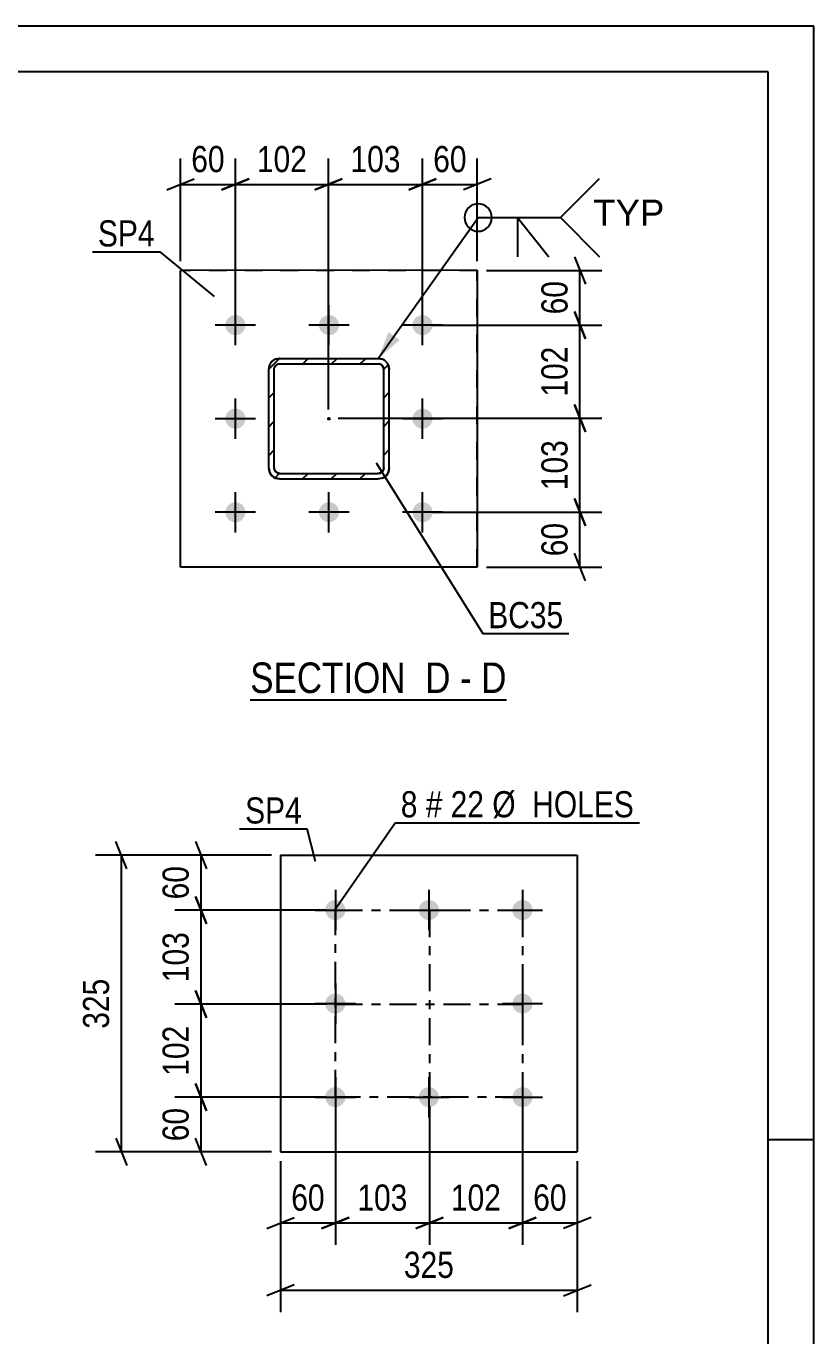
# Model space of a CAD drawing. Header units: millimetres. Extents: x 0 to 594, y 0 to 420.
# Drawn here: x 507.7 to 594, y 276.5 to 420 of the extents above; entities that cross this region are included whole.
import ezdxf

# ---------------------------------------------------------------- set-up
doc = ezdxf.new("R2010")
doc.units = ezdxf.units.MM
doc.linetypes.add('DXK_LINE_DOT2', pattern=[3.9198, 1.9599, -1.9599])
doc.linetypes.add('DXK_LINE_DOT3', pattern=[5.9187, 2.979, -0.9799, 0.9799, -0.9799])
doc.styles.add('Arial', font='ARIAL.TTF', dxfattribs={"height": 0.2})
doc.styles.add('Arial Narrow', font='ARIALN.TTF', dxfattribs={"height": 0.2})

# ---------------------------------------------------------------- blocks, each defined once
blk = doc.blocks.new('Unknown-681868662-1134')
at = {"color": 5, "linetype": 'Continuous'}
for p, q in [((594, 420), (0, 420)), ((594, 0), (594, 420)), ((589, 415), (5, 415)), ((589, 5), (589, 415)), ((594, 298), (589, 298))]:
    blk.add_line(p, q, dxfattribs=at)
blk = doc.blocks.new('Unknown-681868662-13 - 3234')
at = {"color": 6, "linetype": 'Continuous'}
blk.add_line((532.28, 346.2), (560.35, 346.2), dxfattribs=at)
at = {"color": 0, "linetype": 'Continuous'}
for points in [[(550.39, 346.95), (550.39, 350.45), (532.28, 350.45), (532.28, 346.95)], [(554.21, 346.95), (554.21, 350.45), (551.44, 350.45), (551.44, 346.95)], [(556.53, 346.95), (556.53, 350.45), (555.26, 350.45), (555.26, 346.95)], [(560.35, 346.95), (560.35, 350.45), (557.58, 350.45), (557.58, 346.95)]]:
    blk.add_wipeout(points, dxfattribs=at)
at = {"color": 7, "linetype": 'Continuous', "style": 'Arial Narrow'}
for s, p in [('SECTION ', (532.28, 346.95)), ('D', (551.44, 346.95)), ('D', (557.58, 346.95)), ('-', (555.26, 346.95))]:
    blk.add_text(s, height=3.34, dxfattribs=at).set_placement(p)
blk = doc.blocks.new('Part-681868662-3286 - 3234')
at = {"color": 2, "linetype": 'Continuous'}
for p, q in [((557.15, 393.26), (524.65, 393.25)), ((524.65, 360.75), (524.65, 393.25)), ((557.15, 393.26), (557.15, 360.76)), ((557.15, 360.76), (524.65, 360.75)), ((557.15, 360.75), (524.65, 360.75))]:
    blk.add_line(p, q, dxfattribs=at)
at = {"color": 7, "linetype": 'DXK_LINE_DOT2'}
for p, q in [((557.15, 393.25), (524.65, 393.25)), ((524.65, 393.25), (524.65, 393.25)), ((524.65, 360.75), (524.65, 393.25)), ((557.15, 393.25), (557.15, 393.26)), ((557.15, 360.75), (557.15, 393.25)), ((524.65, 360.75), (524.65, 360.75)), ((557.15, 360.76), (557.15, 360.75))]:
    blk.add_line(p, q, dxfattribs=at)
blk = doc.blocks.new('Bolt-681868662-3375 - 3234')
at = {"linetype": 'Continuous'}
for points in [[(530.56, 386.16), (530.33, 386.2), (530.12, 386.29), (529.93, 386.42), (529.77, 386.59), (529.65, 386.78), (529.58, 387), (529.55, 387.23), (529.57, 387.46), (529.63, 387.68), (529.75, 387.88), (529.9, 388.05), (530.08, 388.19), (530.29, 388.29), (530.51, 388.34), (530.74, 388.35), (530.97, 388.3), (531.18, 388.21), (531.37, 388.08), (531.52, 387.92), (531.64, 387.72), (531.72, 387.5), (531.75, 387.27), (531.73, 387.04), (531.66, 386.82), (531.55, 386.62), (531.4, 386.45), (531.22, 386.31), (531.01, 386.21), (530.79, 386.16)], [(540.81, 386.16), (540.58, 386.2), (540.37, 386.29), (540.18, 386.42), (540.02, 386.59), (539.9, 386.78), (539.83, 387), (539.8, 387.23), (539.82, 387.46), (539.88, 387.68), (540, 387.88), (540.15, 388.06), (540.33, 388.19), (540.54, 388.29), (540.76, 388.34), (540.99, 388.35), (541.22, 388.31), (541.43, 388.22), (541.62, 388.09), (541.77, 387.92), (541.89, 387.72), (541.97, 387.5), (542, 387.28), (541.98, 387.05), (541.91, 386.83), (541.8, 386.62), (541.65, 386.45), (541.47, 386.31), (541.26, 386.21), (541.04, 386.16)], [(551.06, 386.16), (550.83, 386.2), (550.62, 386.29), (550.43, 386.42), (550.27, 386.59), (550.15, 386.79), (550.08, 387), (550.05, 387.23), (550.07, 387.46), (550.13, 387.68), (550.25, 387.88), (550.4, 388.06), (550.58, 388.2), (550.79, 388.29), (551.01, 388.35), (551.24, 388.35), (551.47, 388.31), (551.68, 388.22), (551.87, 388.09), (552.02, 387.92), (552.14, 387.72), (552.22, 387.51), (552.25, 387.28), (552.23, 387.05), (552.16, 386.83), (552.05, 386.63), (551.9, 386.45), (551.72, 386.31), (551.51, 386.22), (551.29, 386.16)], [(530.56, 375.91), (530.33, 375.95), (530.12, 376.04), (529.93, 376.17), (529.77, 376.34), (529.65, 376.53), (529.58, 376.75), (529.55, 376.98), (529.57, 377.21), (529.64, 377.43), (529.75, 377.63), (529.9, 377.8), (530.08, 377.94), (530.29, 378.04), (530.51, 378.09), (530.74, 378.1), (530.97, 378.05), (531.18, 377.96), (531.37, 377.83), (531.53, 377.67), (531.65, 377.47), (531.72, 377.25), (531.75, 377.02), (531.73, 376.79), (531.66, 376.57), (531.55, 376.37), (531.4, 376.2), (531.22, 376.06), (531.01, 375.96), (530.79, 375.91)], [(551.06, 375.91), (550.83, 375.95), (550.62, 376.04), (550.43, 376.17), (550.27, 376.34), (550.15, 376.54), (550.08, 376.75), (550.05, 376.98), (550.07, 377.21), (550.14, 377.43), (550.25, 377.63), (550.4, 377.81), (550.58, 377.95), (550.79, 378.04), (551.01, 378.1), (551.24, 378.1), (551.47, 378.06), (551.68, 377.97), (551.87, 377.84), (552.03, 377.67), (552.15, 377.47), (552.22, 377.26), (552.25, 377.03), (552.23, 376.8), (552.16, 376.58), (552.05, 376.38), (551.9, 376.2), (551.72, 376.06), (551.51, 375.97), (551.29, 375.91)], [(530.56, 365.66), (530.33, 365.7), (530.12, 365.79), (529.93, 365.92), (529.78, 366.09), (529.66, 366.28), (529.58, 366.5), (529.55, 366.73), (529.57, 366.96), (529.64, 367.18), (529.75, 367.38), (529.9, 367.55), (530.08, 367.69), (530.29, 367.79), (530.51, 367.84), (530.74, 367.85), (530.97, 367.8), (531.18, 367.71), (531.37, 367.58), (531.53, 367.42), (531.65, 367.22), (531.72, 367), (531.75, 366.77), (531.73, 366.54), (531.67, 366.32), (531.55, 366.12), (531.4, 365.95), (531.22, 365.81), (531.01, 365.71), (530.79, 365.66)], [(540.81, 365.66), (540.58, 365.7), (540.37, 365.79), (540.18, 365.92), (540.03, 366.09), (539.91, 366.28), (539.83, 366.5), (539.8, 366.73), (539.82, 366.96), (539.89, 367.18), (540, 367.38), (540.15, 367.56), (540.33, 367.69), (540.54, 367.79), (540.76, 367.84), (540.99, 367.85), (541.22, 367.81), (541.43, 367.72), (541.62, 367.59), (541.78, 367.42), (541.9, 367.22), (541.97, 367), (542, 366.78), (541.98, 366.55), (541.92, 366.33), (541.8, 366.12), (541.65, 365.95), (541.47, 365.81), (541.26, 365.71), (541.04, 365.66)], [(551.06, 365.66), (550.83, 365.7), (550.62, 365.79), (550.43, 365.92), (550.28, 366.09), (550.16, 366.29), (550.08, 366.5), (550.05, 366.73), (550.07, 366.96), (550.14, 367.18), (550.25, 367.38), (550.4, 367.56), (550.58, 367.7), (550.79, 367.79), (551.01, 367.85), (551.24, 367.85), (551.47, 367.81), (551.68, 367.72), (551.87, 367.59), (552.03, 367.42), (552.15, 367.22), (552.22, 367.01), (552.25, 366.78), (552.23, 366.55), (552.17, 366.33), (552.05, 366.13), (551.9, 365.95), (551.72, 365.81), (551.51, 365.72), (551.29, 365.66)]]:
    blk.add_hatch(color=1, dxfattribs=at).paths.add_polyline_path(points)
at = {"color": 1, "linetype": 'Continuous'}
for p, q in [((530.65, 385.05), (530.65, 389.45)), ((540.9, 385.05), (540.9, 389.45)), ((551.15, 385.05), (551.15, 389.45)), ((532.85, 387.25), (528.45, 387.25)), ((543.1, 387.25), (538.7, 387.25)), ((553.35, 387.25), (548.95, 387.25)), ((530.65, 374.8), (530.65, 379.2)), ((551.15, 374.8), (551.15, 379.2)), ((532.85, 377), (528.45, 377)), ((553.35, 377), (548.95, 377)), ((530.65, 364.55), (530.65, 368.95)), ((540.9, 364.55), (540.9, 368.95)), ((551.15, 364.55), (551.15, 368.95)), ((532.85, 366.75), (528.45, 366.75)), ((543.1, 366.75), (538.7, 366.75)), ((553.35, 366.75), (548.95, 366.75))]:
    blk.add_line(p, q, dxfattribs=at)
blk = doc.blocks.new('Part-681868662-3292 - 3234')
at = {"linetype": 'Continuous'}
h = blk.add_hatch(dxfattribs=at)
h.set_pattern_fill('', scale=0.7, style=0, pattern_type=0)
h.set_pattern_definition([(45, (535.4997, 383.6118), (-1.57154, 1.57154), [])])
h.paths.add_polyline_path([(546.3, 383.61), (535.5, 383.61), (535.04, 383.52), (534.65, 383.26), (534.39, 382.87), (534.3, 382.41), (534.3, 371.61), (534.39, 371.15), (534.65, 370.76), (535.04, 370.5), (535.5, 370.41), (546.3, 370.41), (546.76, 370.51), (547.15, 370.77), (547.41, 371.15), (547.5, 371.61), (547.5, 382.41), (547.41, 382.87), (547.15, 383.26), (546.76, 383.52)])
h.paths.add_polyline_path([(546.85, 382.64), (546.9, 382.41), (546.9, 371.61), (546.86, 371.38), (546.73, 371.19), (546.53, 371.06), (546.3, 371.01), (535.5, 371.01), (535.27, 371.06), (535.08, 371.19), (534.95, 371.38), (534.9, 371.61), (534.9, 382.41), (534.95, 382.64), (535.08, 382.84), (535.27, 382.97), (535.5, 383.01), (546.3, 383.01), (546.53, 382.97), (546.72, 382.84)])
blk.add_hatch(color=246, dxfattribs=at).paths.add_polyline_path([(540.9, 376.9, -1), (540.9, 377.1, -1)])
at = {"color": 2, "linetype": 'Continuous'}
for p, q in [((535.5, 383.61), (535.04, 383.52)), ((535.5, 383.61), (546.3, 383.61)), ((546.76, 383.52), (546.3, 383.61)), ((534.39, 382.87), (534.3, 382.41)), ((534.3, 371.61), (534.3, 382.41)), ((534.9, 382.41), (534.95, 382.64)), ((534.9, 382.41), (534.94, 382.63)), ((534.9, 371.61), (534.9, 382.41)), ((535.07, 382.83), (534.94, 382.63)), ((534.95, 382.64), (535.08, 382.84)), ((535.27, 382.96), (535.07, 382.83)), ((535.08, 382.84), (535.27, 382.97)), ((535.27, 382.97), (535.5, 383.01)), ((535.5, 383), (535.27, 382.96)), ((535.5, 383), (535.5, 383.01)), ((535.5, 383.01), (546.3, 383.01)), ((535.5, 383), (546.3, 383)), ((546.3, 383), (546.3, 383.01)), ((546.3, 383.01), (546.53, 382.97)), ((546.53, 382.96), (546.3, 383)), ((546.53, 382.97), (546.72, 382.84)), ((546.72, 382.83), (546.53, 382.96)), ((546.72, 382.84), (546.85, 382.64)), ((546.85, 382.63), (546.72, 382.83)), ((546.85, 382.64), (546.9, 382.41)), ((546.9, 382.4), (546.85, 382.63)), ((546.9, 371.61), (546.9, 382.41)), ((547.5, 382.41), (547.41, 382.87)), ((547.5, 371.61), (547.5, 382.41)), ((534.3, 371.6), (534.3, 371.62)), ((534.3, 371.6), (534.3, 371.61)), ((534.3, 371.61), (534.39, 371.15)), ((534.39, 371.14), (534.3, 371.6)), ((534.95, 371.38), (534.9, 371.61)), ((546.9, 371.61), (546.86, 371.38)), ((547.41, 371.15), (547.5, 371.61)), ((547.5, 371.6), (547.41, 371.14)), ((535.08, 371.19), (534.95, 371.38)), ((535.04, 370.5), (535.5, 370.41)), ((535.5, 370.4), (535.04, 370.49)), ((535.27, 371.06), (535.08, 371.19)), ((535.5, 371.01), (535.27, 371.06)), ((535.5, 371.01), (546.3, 371.01)), ((535.5, 370.4), (535.5, 370.41)), ((535.5, 370.41), (546.3, 370.41)), ((535.5, 370.4), (546.3, 370.4)), ((546.53, 371.06), (546.3, 371.01)), ((546.3, 370.41), (546.76, 370.51)), ((546.76, 370.5), (546.3, 370.4)), ((546.3, 370.4), (546.3, 370.41)), ((546.73, 371.19), (546.53, 371.06)), ((546.86, 371.38), (546.73, 371.19)), ((547.41, 371.14), (547.41, 371.15))]:
    blk.add_line(p, q, dxfattribs=at)
at = {"color": 7, "linetype": 'DXK_LINE_DOT2'}
for p, q in [((535.04, 383.51), (535.5, 383.6)), ((535.5, 383.6), (535.5, 383.61)), ((535.5, 383.6), (546.3, 383.6)), ((546.3, 383.6), (546.3, 383.61)), ((546.3, 383.6), (546.76, 383.51)), ((534.3, 382.4), (534.39, 382.86)), ((534.3, 382.4), (534.3, 382.41)), ((534.3, 371.62), (534.3, 382.4)), ((534.9, 382.4), (534.9, 382.41)), ((534.9, 382.4), (534.9, 382.41)), ((534.9, 371.6), (534.9, 382.4)), ((534.94, 382.63), (534.95, 382.64)), ((546.9, 382.4), (546.9, 382.41)), ((546.9, 371.6), (546.9, 382.4)), ((547.41, 382.86), (547.5, 382.4)), ((547.5, 382.4), (547.5, 382.41)), ((547.5, 371.6), (547.5, 382.4)), ((534.9, 371.6), (534.9, 371.61)), ((534.9, 371.6), (534.95, 371.37)), ((546.86, 371.37), (546.9, 371.6)), ((546.9, 371.6), (546.9, 371.61)), ((547.5, 371.6), (547.5, 371.61)), ((534.95, 371.37), (535.08, 371.18)), ((535.08, 371.18), (535.27, 371.05)), ((535.27, 371.05), (535.5, 371)), ((535.5, 371), (535.5, 371.01)), ((535.5, 371), (546.3, 371)), ((546.3, 371), (546.53, 371.05)), ((546.3, 371), (546.3, 371.01)), ((546.53, 371.05), (546.73, 371.18)), ((546.73, 371.18), (546.86, 371.37))]:
    blk.add_line(p, q, dxfattribs=at)
at = {"color": 7, "linetype": 'DXK_LINE_DOT3'}
blk.add_line((540.9, 377), (540.9, 377.01), dxfattribs=at)
at = {"color": 246, "linetype": 'DXK_LINE_DOT2'}
blk.add_line((540.9, 376.99), (540.9, 377.01), dxfattribs=at)
at = {"color": 246, "linetype": 'Continuous'}
blk.add_circle((540.9, 377), 0.1, dxfattribs=at)
at = {"color": 2, "linetype": 'Continuous'}
for centre, start, end in [((535.5, 382.41), 112.5099, 157.5099), ((546.3, 382.41), 22.5099, 67.5099), ((535.5, 371.61), 202.5099, 247.5099), ((535.5, 371.6), 202.5099, 247.5099), ((546.3, 371.61), 292.5099, 337.5099), ((546.3, 371.6), 292.5099, 337.5099)]:
    blk.add_arc(centre, 1.2, start, end, dxfattribs=at)
at = {"color": 7, "linetype": 'DXK_LINE_DOT2'}
for centre, start, end in [((535.5, 382.4), 112.5099, 157.5099), ((546.3, 382.4), 22.5099, 67.5099)]:
    blk.add_arc(centre, 1.2, start, end, dxfattribs=at)
blk = doc.blocks.new('Part-681868662-5275 - 5274')
at = {"color": 2, "linetype": 'Continuous'}
for p, q in [((535.6, 329.17), (535.6, 296.67)), ((535.6, 329.17), (568.1, 329.17)), ((568.1, 329.17), (568.1, 296.67)), ((535.6, 296.67), (568.1, 296.67))]:
    blk.add_line(p, q, dxfattribs=at)
blk = doc.blocks.new('Bolt-681868662-5276 - 5274')
at = {"linetype": 'Continuous'}
for points in [[(541.6, 324.27, -1), (541.6, 322.07, -1)], [(551.85, 324.27, -1), (551.85, 322.07, -1)], [(562.1, 324.27, -1), (562.1, 322.07, -1)], [(541.6, 314.02, -1), (541.6, 311.82, -1)], [(562.1, 314.02, -1), (562.1, 311.82, -1)], [(541.6, 303.77, -1), (541.6, 301.57, -1)], [(551.85, 303.77, -1), (551.85, 301.57, -1)], [(562.1, 303.77, -1), (562.1, 301.57, -1)]]:
    blk.add_hatch(color=1, dxfattribs=at).paths.add_polyline_path(points)
at = {"color": 1, "linetype": 'Continuous'}
for p, q in [((541.6, 325.37), (541.6, 320.97)), ((551.85, 325.37), (551.85, 320.97)), ((562.1, 325.37), (562.1, 320.97)), ((539.4, 323.17), (543.8, 323.17)), ((549.65, 323.17), (554.05, 323.17)), ((559.9, 323.17), (564.3, 323.17)), ((541.6, 315.12), (541.6, 310.72)), ((562.1, 315.12), (562.1, 310.72)), ((539.4, 312.92), (543.8, 312.92)), ((559.9, 312.92), (564.3, 312.92)), ((541.6, 304.87), (541.6, 300.47)), ((551.85, 304.87), (551.85, 300.47)), ((562.1, 304.87), (562.1, 300.47)), ((539.4, 302.67), (543.8, 302.67)), ((549.65, 302.67), (554.05, 302.67)), ((559.9, 302.67), (564.3, 302.67))]:
    blk.add_line(p, q, dxfattribs=at)
blk = doc.blocks.new('Rectangle-681868662-6644 - 5274')
at = {"color": 1, "linetype": 'DXK_LINE_DOT3'}
blk.add_lwpolyline([(541.6, 323.17), (562.1, 323.17), (562.1, 302.67), (541.6, 302.67), (541.6, 323.17)], close=True, dxfattribs=at)
blk = doc.blocks.new('Line-681868662-6654 - 5274')
at = {"color": 1, "linetype": 'DXK_LINE_DOT3'}
blk.add_line((551.9, 323.17), (551.9, 302.67), dxfattribs=at)
blk = doc.blocks.new('Line-681868662-6661 - 5274')
at = {"color": 1, "linetype": 'DXK_LINE_DOT3'}
blk.add_line((541.6, 312.87), (562.1, 312.87), dxfattribs=at)
blk = doc.blocks.new('StraightDimension-681868662-11449 - 3234')
at = {"color": 7, "linetype": 'Continuous'}
for p, q in [((567.78, 378.57), (568.98, 375.57)), ((541.9, 377.07), (570.78, 377.07)), ((568.38, 366.76), (568.38, 377.07)), ((568.98, 365.26), (567.78, 368.26)), ((552.15, 366.76), (570.78, 366.76))]:
    blk.add_line(p, q, dxfattribs=at)
at = {"color": 0}
blk.add_wipeout([(567.63, 375.26), (563.43, 375.26), (563.43, 368.57), (567.63, 368.57)], dxfattribs=at)
at = {"color": 3, "style": 'Arial Narrow'}
blk.add_text('103', height=2.863, rotation=90.0002, dxfattribs=at).set_placement((567.03, 369.17))
blk = doc.blocks.new('StraightDimension-681868662-4997 - 3234')
at = {"color": 7, "linetype": 'Continuous'}
for p, q in [((530.65, 388.25), (530.65, 405.51)), ((540.85, 378), (540.85, 405.51)), ((529.15, 402.06), (532.15, 403.26)), ((542.35, 403.26), (539.35, 402.06)), ((530.65, 402.66), (540.85, 402.66))]:
    blk.add_line(p, q, dxfattribs=at)
at = {"color": 0}
blk.add_wipeout([(539.09, 403.41), (539.09, 407.61), (532.41, 407.61), (532.41, 403.41)], dxfattribs=at)
at = {"color": 3, "style": 'Arial Narrow'}
blk.add_text('102', height=2.863, dxfattribs=at).set_placement((533.01, 404.01))
blk = doc.blocks.new('StraightDimension-681868662-11448 - 3234')
at = {"color": 7, "linetype": 'Continuous'}
for p, q in [((567.78, 388.76), (568.98, 385.76)), ((552.15, 387.26), (570.78, 387.26)), ((568.38, 377.07), (568.38, 387.26)), ((568.98, 375.57), (567.78, 378.57)), ((541.9, 377.07), (570.78, 377.07))]:
    blk.add_line(p, q, dxfattribs=at)
at = {"color": 0}
blk.add_wipeout([(567.63, 385.51), (563.43, 385.51), (563.43, 378.82), (567.63, 378.82)], dxfattribs=at)
at = {"color": 3, "style": 'Arial Narrow'}
blk.add_text('102', height=2.863, rotation=90.0002, dxfattribs=at).set_placement((567.03, 379.42))
blk = doc.blocks.new('StraightDimension-681868662-11450 - 3234')
at = {"color": 7, "linetype": 'Continuous'}
for p, q in [((567.78, 368.26), (568.98, 365.26)), ((552.15, 366.76), (570.78, 366.76)), ((568.38, 360.75), (568.38, 366.76)), ((568.98, 359.25), (567.78, 362.25)), ((558.15, 360.75), (570.78, 360.75))]:
    blk.add_line(p, q, dxfattribs=at)
at = {"color": 0}
blk.add_wipeout([(567.63, 366.18), (563.43, 366.18), (563.43, 361.33), (567.63, 361.33)], dxfattribs=at)
at = {"color": 3, "style": 'Arial Narrow'}
blk.add_text('60', height=2.863, rotation=90.0002, dxfattribs=at).set_placement((567.03, 361.93))
blk = doc.blocks.new('StraightDimension-681868662-4995 - 3234')
at = {"color": 7, "linetype": 'Continuous'}
for p, q in [((551.15, 388.25), (551.15, 405.51)), ((557.15, 394.25), (557.15, 405.51)), ((549.65, 402.06), (552.65, 403.26)), ((558.65, 403.26), (555.65, 402.06)), ((551.15, 402.66), (557.15, 402.66))]:
    blk.add_line(p, q, dxfattribs=at)
at = {"color": 0}
blk.add_wipeout([(556.58, 403.41), (556.58, 407.61), (551.72, 407.61), (551.72, 403.41)], dxfattribs=at)
at = {"color": 3, "style": 'Arial Narrow'}
blk.add_text('60', height=2.863, dxfattribs=at).set_placement((552.32, 404.01))
blk = doc.blocks.new('StraightDimension-681868662-4996 - 3234')
at = {"color": 7, "linetype": 'Continuous'}
for p, q in [((540.85, 378), (540.85, 405.51)), ((551.15, 388.25), (551.15, 405.51)), ((539.35, 402.06), (542.35, 403.26)), ((552.65, 403.26), (549.65, 402.06)), ((540.85, 402.66), (551.15, 402.66))]:
    blk.add_line(p, q, dxfattribs=at)
at = {"color": 0}
blk.add_wipeout([(549.34, 403.41), (549.34, 407.61), (542.66, 407.61), (542.66, 403.41)], dxfattribs=at)
at = {"color": 3, "style": 'Arial Narrow'}
blk.add_text('103', height=2.863, dxfattribs=at).set_placement((543.26, 404.01))
blk = doc.blocks.new('StraightDimension-681868662-4998 - 3234')
at = {"color": 7, "linetype": 'Continuous'}
for p, q in [((524.65, 394.25), (524.65, 405.51)), ((530.65, 388.25), (530.65, 405.51)), ((523.15, 402.06), (526.15, 403.26)), ((532.15, 403.26), (529.15, 402.06)), ((524.65, 402.66), (530.65, 402.66))]:
    blk.add_line(p, q, dxfattribs=at)
at = {"color": 0}
blk.add_wipeout([(530.08, 403.41), (530.08, 407.61), (525.22, 407.61), (525.22, 403.41)], dxfattribs=at)
at = {"color": 3, "style": 'Arial Narrow'}
blk.add_text('60', height=2.863, dxfattribs=at).set_placement((525.82, 404.01))
blk = doc.blocks.new('StraightDimension-681868662-11447 - 3234')
at = {"color": 7, "linetype": 'Continuous'}
for p, q in [((567.78, 394.75), (568.98, 391.75)), ((558.15, 393.25), (570.78, 393.25)), ((568.38, 387.26), (568.38, 393.25)), ((568.98, 385.76), (567.78, 388.76)), ((552.15, 387.26), (570.78, 387.26))]:
    blk.add_line(p, q, dxfattribs=at)
at = {"color": 0}
blk.add_wipeout([(567.63, 392.68), (563.43, 392.68), (563.43, 387.83), (567.63, 387.83)], dxfattribs=at)
at = {"color": 3, "style": 'Arial Narrow'}
blk.add_text('60', height=2.863, rotation=90.0002, dxfattribs=at).set_placement((567.03, 388.43))
blk = doc.blocks.new('StraightDimension-681868662-5612 - 5274')
at = {"color": 7, "linetype": 'Continuous'}
for p, q in [((526.29, 330.67), (527.49, 327.67)), ((534.6, 329.17), (524.04, 329.17)), ((526.89, 323.17), (526.89, 329.17)), ((527.49, 321.67), (526.29, 324.67)), ((540.6, 323.17), (524.04, 323.17))]:
    blk.add_line(p, q, dxfattribs=at)
at = {"color": 0}
blk.add_wipeout([(526.14, 328.59), (521.94, 328.59), (521.94, 323.74), (526.14, 323.74)], dxfattribs=at)
at = {"color": 3, "style": 'Arial Narrow'}
blk.add_text('60', height=2.863, rotation=90.0002, dxfattribs=at).set_placement((525.54, 324.34))
blk = doc.blocks.new('StraightDimension-681868662-5633 - 5274')
at = {"color": 7, "linetype": 'Continuous'}
for p, q in [((551.9, 301.67), (551.9, 286.49)), ((562.1, 301.67), (562.1, 286.49)), ((550.4, 288.29), (553.4, 289.49)), ((551.9, 288.89), (562.1, 288.89)), ((563.6, 289.49), (560.6, 288.29))]:
    blk.add_line(p, q, dxfattribs=at)
at = {"color": 0}
blk.add_wipeout([(560.34, 289.64), (560.34, 293.84), (553.66, 293.84), (553.66, 289.64)], dxfattribs=at)
at = {"color": 3, "style": 'Arial Narrow'}
blk.add_text('102', height=2.863, dxfattribs=at).set_placement((554.26, 290.24))
blk = doc.blocks.new('StraightDimension-681868662-5613 - 5274')
at = {"color": 7, "linetype": 'Continuous'}
for p, q in [((526.29, 324.67), (527.49, 321.67)), ((540.6, 323.17), (524.04, 323.17)), ((526.89, 312.87), (526.89, 323.17)), ((527.49, 311.37), (526.29, 314.37)), ((540.6, 312.87), (524.04, 312.87))]:
    blk.add_line(p, q, dxfattribs=at)
at = {"color": 0}
blk.add_wipeout([(526.14, 321.36), (521.94, 321.36), (521.94, 314.67), (526.14, 314.67)], dxfattribs=at)
at = {"color": 3, "style": 'Arial Narrow'}
blk.add_text('103', height=2.863, rotation=90.0002, dxfattribs=at).set_placement((525.54, 315.27))
blk = doc.blocks.new('StraightDimension-681868662-5614 - 5274')
at = {"color": 7, "linetype": 'Continuous'}
for p, q in [((526.29, 314.37), (527.49, 311.37)), ((540.6, 312.87), (524.04, 312.87)), ((526.89, 302.67), (526.89, 312.87)), ((527.49, 301.17), (526.29, 304.17)), ((540.6, 302.67), (524.04, 302.67))]:
    blk.add_line(p, q, dxfattribs=at)
at = {"color": 0}
blk.add_wipeout([(526.14, 311.11), (521.94, 311.11), (521.94, 304.42), (526.14, 304.42)], dxfattribs=at)
at = {"color": 3, "style": 'Arial Narrow'}
blk.add_text('102', height=2.863, rotation=90.0002, dxfattribs=at).set_placement((525.54, 305.02))
blk = doc.blocks.new('StraightDimension-681868662-5615 - 5274')
at = {"color": 7, "linetype": 'Continuous'}
for p, q in [((526.29, 304.17), (527.49, 301.17)), ((540.6, 302.67), (524.04, 302.67)), ((526.89, 296.67), (526.89, 302.67)), ((527.49, 295.17), (526.29, 298.17)), ((534.6, 296.67), (524.04, 296.67))]:
    blk.add_line(p, q, dxfattribs=at)
at = {"color": 0}
blk.add_wipeout([(526.14, 302.09), (521.94, 302.09), (521.94, 297.24), (526.14, 297.24)], dxfattribs=at)
at = {"color": 3, "style": 'Arial Narrow'}
blk.add_text('60', height=2.863, rotation=90.0002, dxfattribs=at).set_placement((525.54, 297.84))
blk = doc.blocks.new('StraightDimension-681868662-5628 - 5274')
at = {"color": 7, "linetype": 'Continuous'}
for p, q in [((518.77, 327.67), (517.57, 330.67)), ((534.6, 329.17), (515.32, 329.17)), ((518.17, 296.67), (518.17, 329.17)), ((517.57, 298.17), (518.77, 295.17)), ((534.6, 296.67), (515.32, 296.67))]:
    blk.add_line(p, q, dxfattribs=at)
at = {"color": 0}
blk.add_wipeout([(517.42, 316.26), (513.22, 316.26), (513.22, 309.57), (517.42, 309.57)], dxfattribs=at)
at = {"color": 3, "style": 'Arial Narrow'}
blk.add_text('325', height=2.863, rotation=90.0002, dxfattribs=at).set_placement((516.82, 310.17))
blk = doc.blocks.new('StraightDimension-681868662-5632 - 5274')
at = {"color": 7, "linetype": 'Continuous'}
for p, q in [((562.1, 301.67), (562.1, 286.49)), ((568.1, 295.67), (568.1, 286.49)), ((560.6, 288.29), (563.6, 289.49)), ((562.1, 288.89), (568.1, 288.89)), ((569.6, 289.49), (566.6, 288.29))]:
    blk.add_line(p, q, dxfattribs=at)
at = {"color": 0}
blk.add_wipeout([(567.53, 289.64), (567.53, 293.84), (562.67, 293.84), (562.67, 289.64)], dxfattribs=at)
at = {"color": 3, "style": 'Arial Narrow'}
blk.add_text('60', height=2.863, dxfattribs=at).set_placement((563.27, 290.24))
blk = doc.blocks.new('StraightDimension-681868662-5634 - 5274')
at = {"color": 7, "linetype": 'Continuous'}
for p, q in [((541.6, 301.67), (541.6, 286.49)), ((551.9, 301.67), (551.9, 286.49)), ((540.1, 288.29), (543.1, 289.49)), ((541.6, 288.89), (551.9, 288.89)), ((553.4, 289.49), (550.4, 288.29))]:
    blk.add_line(p, q, dxfattribs=at)
at = {"color": 0}
blk.add_wipeout([(550.09, 289.64), (550.09, 293.84), (543.41, 293.84), (543.41, 289.64)], dxfattribs=at)
at = {"color": 3, "style": 'Arial Narrow'}
blk.add_text('103', height=2.863, dxfattribs=at).set_placement((544.01, 290.24))
blk = doc.blocks.new('StraightDimension-681868662-5635 - 5274')
at = {"color": 7, "linetype": 'Continuous'}
for p, q in [((541.6, 301.67), (541.6, 286.49)), ((535.6, 295.67), (535.6, 286.49)), ((534.1, 288.29), (537.1, 289.49)), ((535.6, 288.89), (541.6, 288.89)), ((543.1, 289.49), (540.1, 288.29))]:
    blk.add_line(p, q, dxfattribs=at)
at = {"color": 0}
blk.add_wipeout([(541.03, 289.64), (541.03, 293.84), (536.17, 293.84), (536.17, 289.64)], dxfattribs=at)
at = {"color": 3, "style": 'Arial Narrow'}
blk.add_text('60', height=2.863, dxfattribs=at).set_placement((536.77, 290.24))
blk = doc.blocks.new('StraightDimension-681868662-5648 - 5274')
at = {"color": 7, "linetype": 'Continuous'}
for p, q in [((535.6, 295.67), (535.6, 279.12)), ((568.1, 295.67), (568.1, 279.12)), ((537.1, 282.12), (534.1, 280.92)), ((535.6, 281.52), (568.1, 281.52)), ((566.6, 280.92), (569.6, 282.12))]:
    blk.add_line(p, q, dxfattribs=at)
at = {"color": 0}
blk.add_wipeout([(555.19, 282.27), (555.19, 286.47), (548.51, 286.47), (548.51, 282.27)], dxfattribs=at)
at = {"color": 3, "style": 'Arial Narrow'}
blk.add_text('325', height=2.863, dxfattribs=at).set_placement((549.11, 282.87))
blk = doc.blocks.new('Mark-681868662-3282 - 3234')
at = {"color": 0}
blk.add_wipeout([(521.82, 395.87), (521.82, 398.87), (515.6, 398.87), (515.6, 395.87)], dxfattribs=at)
blk.add_wipeout([(521.82, 395.87), (521.82, 398.87), (515.6, 398.87), (515.6, 395.87)], dxfattribs=at)
at = {"color": 30, "linetype": 'Continuous'}
for p in [(515, 395.27), (528.37, 390.37)]:
    blk.add_line(p, (522.42, 395.27), dxfattribs=at)
at = {"color": 3, "style": 'Arial Narrow'}
blk.add_text('SP4', height=2.863, dxfattribs=at).set_placement((515.6, 395.87))
blk = doc.blocks.new('Mark-681868662-3288 - 3234')
at = {"color": 0}
blk.add_wipeout([(566.57, 354.05), (566.57, 357.05), (558.35, 357.05), (558.35, 354.05)], dxfattribs=at)
blk.add_wipeout([(566.57, 354.05), (566.57, 357.05), (558.35, 357.05), (558.35, 354.05)], dxfattribs=at)
at = {"color": 30, "linetype": 'Continuous'}
for p, q in [((546.07, 372.18), (557.75, 353.45)), ((557.75, 353.45), (567.17, 353.45))]:
    blk.add_line(p, q, dxfattribs=at)
at = {"color": 3, "style": 'Arial Narrow'}
blk.add_text('BC35', height=2.863, dxfattribs=at).set_placement((558.35, 354.05))
blk = doc.blocks.new('WeldMark-681868662-13226 - 3234')
at = {"linetype": 'Continuous'}
blk.add_hatch(color=30, dxfattribs=at).paths.add_polyline_path([(548.65, 385.62), (546.3, 383.61), (547.43, 386.49)])
at = {"color": 30, "linetype": 'Continuous'}
for p, q in [((546.3, 383.61), (557.25, 399.03)), ((557.25, 399.03), (566.25, 399.03))]:
    blk.add_line(p, q, dxfattribs=at)
at = {"color": 3, "linetype": 'Continuous'}
for q in [(564.97, 394.74), (561.54, 394.74)]:
    blk.add_line((561.54, 399.03), q, dxfattribs=at)
for start, end in [(90, 270), (270, 90)]:
    blk.add_arc((557.25, 399.03), 1.5, start, end, dxfattribs=at)
at = {"color": 0, "linetype": 'Continuous'}
blk.add_wipeout([(577.63, 398.13), (577.63, 401.13), (569.85, 401.13), (569.85, 398.13)], dxfattribs=at)
blk.add_wipeout([(577.63, 398.13), (577.63, 401.13), (569.85, 401.13), (569.85, 398.13)], dxfattribs=at)
at = {"color": 3, "linetype": 'Continuous'}
for q in [(570.54, 403.31), (570.54, 394.74)]:
    blk.add_line((566.25, 399.03), q, dxfattribs=at)
at = {"color": 3, "linetype": 'Continuous', "style": 'Arial'}
blk.add_text('TYP', height=2.865, dxfattribs=at).set_placement((569.85, 398.13))
blk = doc.blocks.new('Mark-681868662-5741 - 5274')
at = {"color": 0}
blk.add_wipeout([(537.93, 332.65), (537.93, 335.65), (531.72, 335.65), (531.72, 332.65)], dxfattribs=at)
blk.add_wipeout([(537.93, 332.65), (537.93, 335.65), (531.72, 335.65), (531.72, 332.65)], dxfattribs=at)
at = {"color": 30, "linetype": 'Continuous'}
for p in [(531.12, 332.05), (539.41, 328.5)]:
    blk.add_line(p, (538.53, 332.05), dxfattribs=at)
at = {"color": 3, "style": 'Arial Narrow'}
blk.add_text('SP4', height=2.863, dxfattribs=at).set_placement((531.72, 332.65))
blk = doc.blocks.new('Mark-681868662-5744 - 5274')
at = {"color": 0}
for points in [[(550.6, 333.33), (550.6, 336.33), (548.77, 336.33), (548.77, 333.33)], [(553.33, 333.33), (553.33, 336.33), (551.5, 336.33), (551.5, 333.33)], [(557.89, 333.33), (557.89, 336.33), (554.23, 336.33), (554.23, 333.33)], [(574.31, 333.33), (574.31, 336.33), (558.79, 336.33), (558.79, 333.33)]]:
    blk.add_wipeout(points, dxfattribs=at)
for points in [[(550.6, 333.33), (550.6, 336.33), (548.77, 336.33), (548.77, 333.33)], [(553.33, 333.33), (553.33, 336.33), (551.5, 336.33), (551.5, 333.33)], [(557.89, 333.33), (557.89, 336.33), (554.23, 336.33), (554.23, 333.33)], [(574.31, 333.33), (574.31, 336.33), (558.79, 336.33), (558.79, 333.33)]]:
    blk.add_wipeout(points, dxfattribs=at)
at = {"color": 7, "linetype": 'Continuous'}
for p, q in [((541.52, 323.17), (548.17, 332.73)), ((548.17, 332.73), (574.91, 332.73))]:
    blk.add_line(p, q, dxfattribs=at)
at = {"color": 3, "style": 'Arial Narrow'}
for s, height, p in [('8', 2.86, (548.77, 333.33)), ('#', 2.86, (551.5, 333.33)), ('22', 2.863, (554.23, 333.33)), ('Ø  HOLES', 2.863, (558.79, 333.33))]:
    blk.add_text(s, height=height, dxfattribs=at).set_placement(p)

msp = doc.modelspace()

# ---------------------------------------------------------------- block references
for name in ['Unknown-681868662-1134', 'Part-681868662-3286 - 3234', 'Bolt-681868662-3375 - 3234', 'Part-681868662-3292 - 3234', 'Part-681868662-5275 - 5274', 'Bolt-681868662-5276 - 5274', 'Rectangle-681868662-6644 - 5274', 'Line-681868662-6654 - 5274', 'Line-681868662-6661 - 5274']:
    msp.add_blockref(name, (0, 0))

# ---------------------------------------------------------------- next in the draw order: block references
for name in ['StraightDimension-681868662-11449 - 3234', 'Unknown-681868662-13 - 3234', 'Mark-681868662-5744 - 5274', 'StraightDimension-681868662-5612 - 5274', 'StraightDimension-681868662-5633 - 5274']:
    msp.add_blockref(name, (0, 0))

# ---------------------------------------------------------------- next in the draw order: block references
for name in ['StraightDimension-681868662-4997 - 3234', 'StraightDimension-681868662-11450 - 3234', 'StraightDimension-681868662-5613 - 5274', 'StraightDimension-681868662-5632 - 5274']:
    msp.add_blockref(name, (0, 0))

# ---------------------------------------------------------------- next in the draw order: block references
for name in ['StraightDimension-681868662-4998 - 3234', 'StraightDimension-681868662-11448 - 3234', 'Mark-681868662-3288 - 3234', 'StraightDimension-681868662-5614 - 5274']:
    msp.add_blockref(name, (0, 0))

# ---------------------------------------------------------------- next in the draw order: block references
for name in ['StraightDimension-681868662-4995 - 3234', 'Mark-681868662-3282 - 3234', 'StraightDimension-681868662-5615 - 5274']:
    msp.add_blockref(name, (0, 0))

# ---------------------------------------------------------------- next in the draw order: block references
for name in ['StraightDimension-681868662-4996 - 3234', 'StraightDimension-681868662-5628 - 5274', 'StraightDimension-681868662-5634 - 5274']:
    msp.add_blockref(name, (0, 0))

# ---------------------------------------------------------------- next in the draw order: block references
for name in ['StraightDimension-681868662-11447 - 3234', 'Mark-681868662-5741 - 5274', 'StraightDimension-681868662-5635 - 5274']:
    msp.add_blockref(name, (0, 0))

# ---------------------------------------------------------------- next in the draw order: block references
for name in ['WeldMark-681868662-13226 - 3234', 'StraightDimension-681868662-5648 - 5274']:
    msp.add_blockref(name, (0, 0))

doc.saveas('drawing.dxf')
